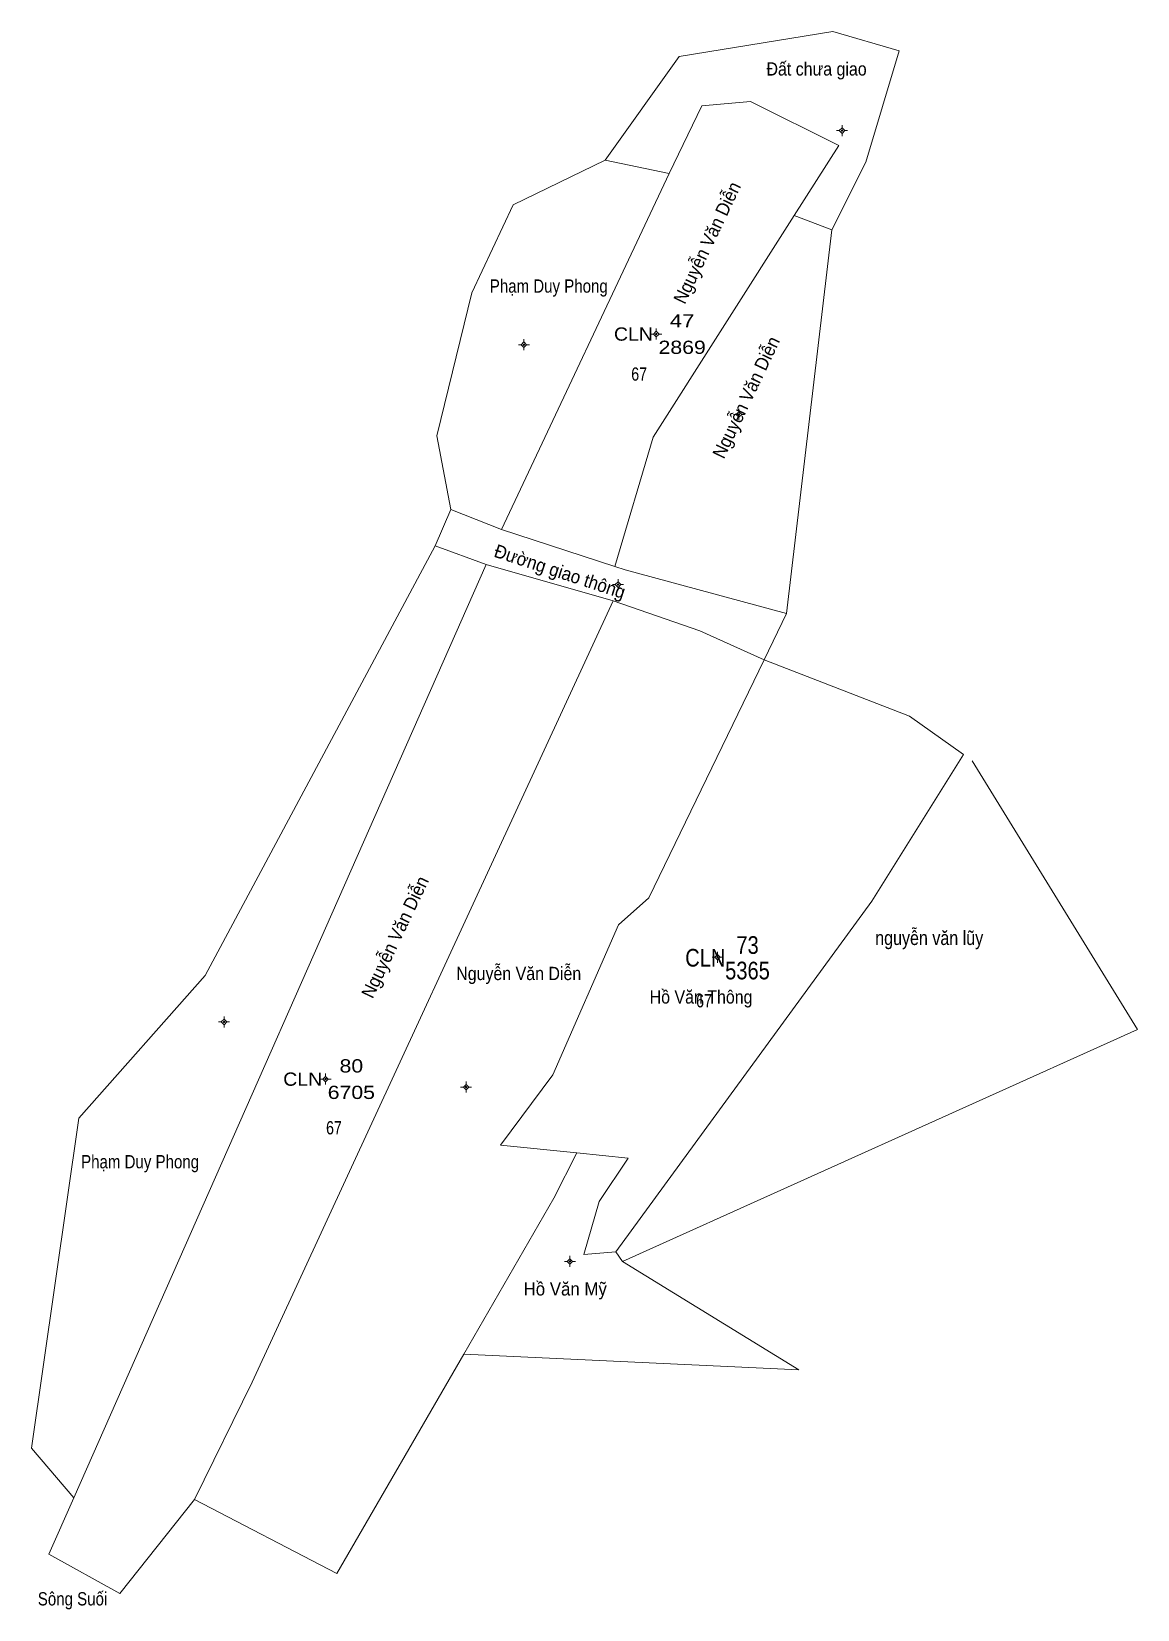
# Model space of a CAD drawing. Header units: metres. Extents: x 536635 to 538419, y 1845904 to 1847311.
# Drawn here: x 536635.2 to 536885.7, y 1846953.5 to 1847310.8 of the extents above; entities that cross this region are included whole.
import ezdxf
from ezdxf.enums import TextEntityAlignment as Align

# ---------------------------------------------------------------- set-up
doc = ezdxf.new("R2010")
doc.units = ezdxf.units.M
doc.header["$LTSCALE"] = 1.2
for name, color, linetype, lineweight in [('10', 7, 'Continuous', 13), ('11', 7, 'Continuous', 13), ('7', 7, 'Continuous', 13)]:
    doc.layers.add(name, color=color, linetype=linetype, lineweight=lineweight)
for name, color, linetype in [('2', 7, 'Continuous'), ('22', 7, 'Continuous'), ('3', 7, 'Continuous'), ('4', 7, 'Continuous'), ('5', 7, 'Continuous'), ('63', 7, 'Continuous'), ('8', 7, 'Continuous')]:
    doc.layers.add(name, color=color, linetype=linetype)

msp = doc.modelspace()

# ---------------------------------------------------------------- hatches: boundary and pattern name
at = {"layer": '11'}
for points in [[(536818.89, 1847288.4, 1), (536818.59, 1847288.4, 1)], [(536776.83, 1847242.34, 1), (536776.53, 1847242.34, 1)], [(536746.84, 1847239.92, 1), (536746.54, 1847239.92, 1)], [(536795.54, 1847224.13, 1), (536795.24, 1847224.13, 1)], [(536768.17, 1847185.6, 1), (536767.87, 1847185.6, 1)], [(536790.7, 1847101.22, 1), (536790.4, 1847101.22, 1)], [(536678.94, 1847086.56, 1), (536678.64, 1847086.56, 1)], [(536701.92, 1847073.61, 1), (536701.62, 1847073.61, 1)], [(536733.76, 1847071.8, 1), (536733.46, 1847071.8, 1)], [(536757.26, 1847032.32, 1), (536756.96, 1847032.32, 1)]]:
    msp.add_hatch(color=256, dxfattribs=at).paths.add_polyline_path(points)

# ---------------------------------------------------------------- linework, layer by layer
at = {"layer": '10'}
for p, q in [((536779.63, 1847278.72), (536765.1, 1847281.75)), ((536779.63, 1847278.72), (536741.66, 1847198.09)), ((536816.46, 1847265.96), (536807.93, 1847269.17)), ((536816.46, 1847265.96), (536806.19, 1847179.09)), ((536730.15, 1847202.64), (536726.57, 1847194.37)), ((536726.57, 1847194.37), (536738.18, 1847190.12)), ((536738.18, 1847190.12), (536766.88, 1847181.94)), ((536806.19, 1847179.09), (536769.62, 1847188.92)), ((536801.12, 1847168.55), (536806.19, 1847179.09)), ((536767.49, 1847034.48), (536769.03, 1847032.3)), ((536704.34, 1846961.65), (536672.08, 1846978.45))]:
    msp.add_line(p, q, dxfattribs=at)
for points in [[(536816.46, 1847265.96), (536824.16, 1847281.28), (536831.68, 1847306.51), (536816.63, 1847310.84), (536781.83, 1847305.19), (536765.1, 1847281.75)], [(536779.63, 1847278.72), (536787, 1847294), (536798, 1847295), (536818, 1847285), (536807.93, 1847269.17)], [(536765.1, 1847281.75), (536744.29, 1847271.59), (536734.89, 1847251.64), (536726.99, 1847219.26), (536730.15, 1847202.64)], [(536807.93, 1847269.17), (536776, 1847219), (536767.31, 1847189.68)], [(536730.15, 1847202.64), (536741.66, 1847198.09), (536767.31, 1847189.68), (536769.62, 1847188.92)], [(536726.57, 1847194.37), (536674.48, 1847097.11), (536645.89, 1847064.74), (536635.19, 1846990.05)], [(536738.18, 1847190.12), (536644.76, 1846978.76), (536635.19, 1846990.05)], [(536672.08, 1846978.45), (536685.16, 1847004.97), (536766.88, 1847181.94)], [(536766.88, 1847181.94), (536786.51, 1847175.12), (536801.12, 1847168.55)], [(536801.12, 1847168.55), (536774.99, 1847114.65), (536768.09, 1847108.58), (536753.26, 1847074.56), (536741.43, 1847058.64), (536758.72, 1847056.9)], [(536767.49, 1847034.48), (536825.48, 1847113.9), (536846.23, 1847147.11), (536834.06, 1847155.82), (536801.12, 1847168.55)], [(536769.03, 1847032.3), (536885.65, 1847084.86), (536848.25, 1847145.66)], [(536758.72, 1847056.9), (536753.5, 1847046.67), (536733.06, 1847011.33), (536704.34, 1846961.65)], [(536767.49, 1847034.48), (536760.24, 1847033.9), (536763.77, 1847045.93), (536770.33, 1847055.73), (536758.72, 1847056.9)], [(536733.06, 1847011.33), (536808.95, 1847007.75), (536769.03, 1847032.3)], [(536644.76, 1846978.76), (536639.13, 1846966.04), (536655.2, 1846957.1), (536672.08, 1846978.45)]]:
    msp.add_lwpolyline(points, dxfattribs=at)
at = {"layer": '11'}
for p, q in [((536818.12, 1847288.4), (536817.49, 1847288.4)), ((536818.74, 1847289.65), (536818.74, 1847289.02)), ((536818.74, 1847287.78), (536818.74, 1847287.15)), ((536819.99, 1847288.4), (536819.36, 1847288.4)), ((536746.69, 1847241.17), (536746.69, 1847240.54)), ((536776.06, 1847242.34), (536775.43, 1847242.34)), ((536776.68, 1847243.59), (536776.68, 1847242.96)), ((536776.68, 1847241.72), (536776.68, 1847241.09)), ((536777.93, 1847242.34), (536777.31, 1847242.34)), ((536746.06, 1847239.92), (536745.44, 1847239.92)), ((536746.69, 1847239.3), (536746.69, 1847238.67)), ((536747.94, 1847239.92), (536747.31, 1847239.92)), ((536794.76, 1847224.13), (536794.14, 1847224.13)), ((536795.39, 1847225.38), (536795.39, 1847224.76)), ((536795.39, 1847223.5), (536795.39, 1847222.88)), ((536796.64, 1847224.13), (536796.02, 1847224.13)), ((536767.4, 1847185.6), (536766.77, 1847185.6)), ((536768.02, 1847186.85), (536768.02, 1847186.22)), ((536768.02, 1847184.98), (536768.02, 1847184.35)), ((536769.27, 1847185.6), (536768.64, 1847185.6)), ((536790.55, 1847102.47), (536790.55, 1847101.84)), ((536789.93, 1847101.22), (536789.3, 1847101.22)), ((536790.55, 1847100.6), (536790.55, 1847099.97)), ((536791.8, 1847101.22), (536791.18, 1847101.22)), ((536678.79, 1847087.81), (536678.79, 1847087.18)), ((536678.16, 1847086.56), (536677.54, 1847086.56)), ((536678.79, 1847085.94), (536678.79, 1847085.31)), ((536680.04, 1847086.56), (536679.42, 1847086.56)), ((536701.14, 1847073.61), (536700.52, 1847073.61)), ((536701.77, 1847074.86), (536701.77, 1847074.24)), ((536703.02, 1847073.61), (536702.4, 1847073.61)), ((536701.77, 1847072.98), (536701.77, 1847072.36)), ((536732.98, 1847071.8), (536732.36, 1847071.8)), ((536733.61, 1847073.05), (536733.61, 1847072.42)), ((536733.61, 1847071.18), (536733.61, 1847070.55)), ((536734.86, 1847071.8), (536734.24, 1847071.8)), ((536756.48, 1847032.32), (536755.86, 1847032.32)), ((536757.11, 1847033.57), (536757.11, 1847032.94)), ((536757.11, 1847031.7), (536757.11, 1847031.07)), ((536758.36, 1847032.32), (536757.74, 1847032.32))]:
    msp.add_line(p, q, dxfattribs=at)
for points in [[(536818.74, 1847289.02), (536818.12, 1847288.4), (536818.74, 1847287.78), (536819.36, 1847288.4)], [(536776.68, 1847242.96), (536776.06, 1847242.34), (536776.68, 1847241.72), (536777.31, 1847242.34)], [(536746.69, 1847240.54), (536746.06, 1847239.92), (536746.69, 1847239.3), (536747.31, 1847239.92)], [(536795.39, 1847224.76), (536794.76, 1847224.13), (536795.39, 1847223.5), (536796.02, 1847224.13)], [(536768.02, 1847186.22), (536767.4, 1847185.6), (536768.02, 1847184.98), (536768.64, 1847185.6)], [(536790.55, 1847101.84), (536789.93, 1847101.22), (536790.55, 1847100.6), (536791.18, 1847101.22)], [(536678.79, 1847087.18), (536678.16, 1847086.56), (536678.79, 1847085.94), (536679.42, 1847086.56)], [(536701.77, 1847074.24), (536701.14, 1847073.61), (536701.77, 1847072.98), (536702.4, 1847073.61)], [(536733.61, 1847072.42), (536732.98, 1847071.8), (536733.61, 1847071.18), (536734.24, 1847071.8)], [(536757.11, 1847032.94), (536756.48, 1847032.32), (536757.11, 1847031.7), (536757.74, 1847032.32)]]:
    msp.add_lwpolyline(points, close=True, dxfattribs=at)
for centre in [(536818.74, 1847288.4), (536776.68, 1847242.34), (536746.69, 1847239.92), (536795.39, 1847224.13), (536768.02, 1847185.6), (536790.55, 1847101.22), (536678.79, 1847086.56), (536701.77, 1847073.61), (536733.61, 1847071.8), (536757.11, 1847032.32)]:
    msp.add_circle(centre, 0.15, dxfattribs=at)

# ---------------------------------------------------------------- texts
at = {"layer": '2'}
for s, height, width, p in [('nguyễn văn lũy', 3.2, 0.85, (536838.49, 1847103.98)), ('Hồ Văn Thông', 3, 0.9, (536786.82, 1847090.72)), ('Hồ Văn Mỹ', 3, 0.95, (536756.055, 1847024.61))]:
    msp.add_text(s, height=height, dxfattribs=dict(at, width=width)).set_placement(p, align=Align.CENTER)
at = {"layer": '22', "width": 0.85}
msp.add_text('Sông Suối', height=3, dxfattribs=at).set_placement((536644.47, 1846954.42), align=Align.CENTER)
at = {"layer": '3'}
for height, width, p in [(3, 1.1, (536775.92, 1847240.84)), (4, 0.85, (536792.33, 1847099.09)), (3, 1.1, (536701.01, 1847072.11))]:
    msp.add_text('CLN', height=height, dxfattribs=dict(at, width=width)).set_placement(p, align=Align.RIGHT)
at = {"layer": '4'}
for s, height, width, p in [('47', 3, 1.25, (536782.53, 1847243.84)), ('73', 4, 0.85, (536797.35, 1847101.98)), ('80', 3, 1.2, (536707.62, 1847075.11))]:
    msp.add_text(s, height=height, dxfattribs=dict(at, width=width)).set_placement(p, align=Align.CENTER)
at = {"layer": '5'}
for s, height, width, p in [('2869', 3, 1.2, (536782.535, 1847237.84)), ('5365', 4, 0.85, (536797.335, 1847096.2)), ('6705', 3, 1.2, (536707.615, 1847069.11))]:
    msp.add_text(s, height=height, dxfattribs=dict(at, width=width)).set_placement(p, align=Align.CENTER)
at = {"layer": '63'}
msp.add_text('D', height=0.01, dxfattribs=at).set_placement((536848.255, 1847145.66), align=Align.CENTER)
msp.add_text('D', height=0.01, dxfattribs=at).set_placement((536848.255, 1847145.66), align=Align.CENTER)
msp.add_text('D', height=0.01, dxfattribs=at).set_placement((536848.255, 1847145.66), align=Align.CENTER)
at = {"layer": '7'}
for s, width, p in [('Đất chưa giao', 0.9, (536812.98, 1847300.88)), ('Phạm Duy Phong', 0.85, (536752.33, 1847251.71)), ('67', 0.8, (536772.795, 1847231.78)), ('Nguyễn Văn Diễn', 0.9, (536745.525, 1847096.04)), ('67', 0.8, (536787.485, 1847089.86)), ('67', 0.8, (536703.675, 1847061.1)), ('Phạm Duy Phong', 0.85, (536659.77, 1847053.41))]:
    msp.add_text(s, height=3, dxfattribs=dict(at, width=width)).set_placement(p, align=Align.CENTER)
at = {"layer": '7', "width": 0.95}
for p in [(536789.551, 1847262.392), (536798.381, 1847227.372), (536718.861, 1847105.142)]:
    msp.add_text('Nguyễn Văn Diễn', height=3, rotation=64.599, dxfattribs=at).set_placement(p, align=Align.CENTER)
at = {"layer": '8', "width": 0.95}
msp.add_text('Đường giao thông', height=3, rotation=341.842, dxfattribs=at).set_placement((536754.388, 1847187.142), align=Align.CENTER)

doc.saveas('drawing.dxf')
